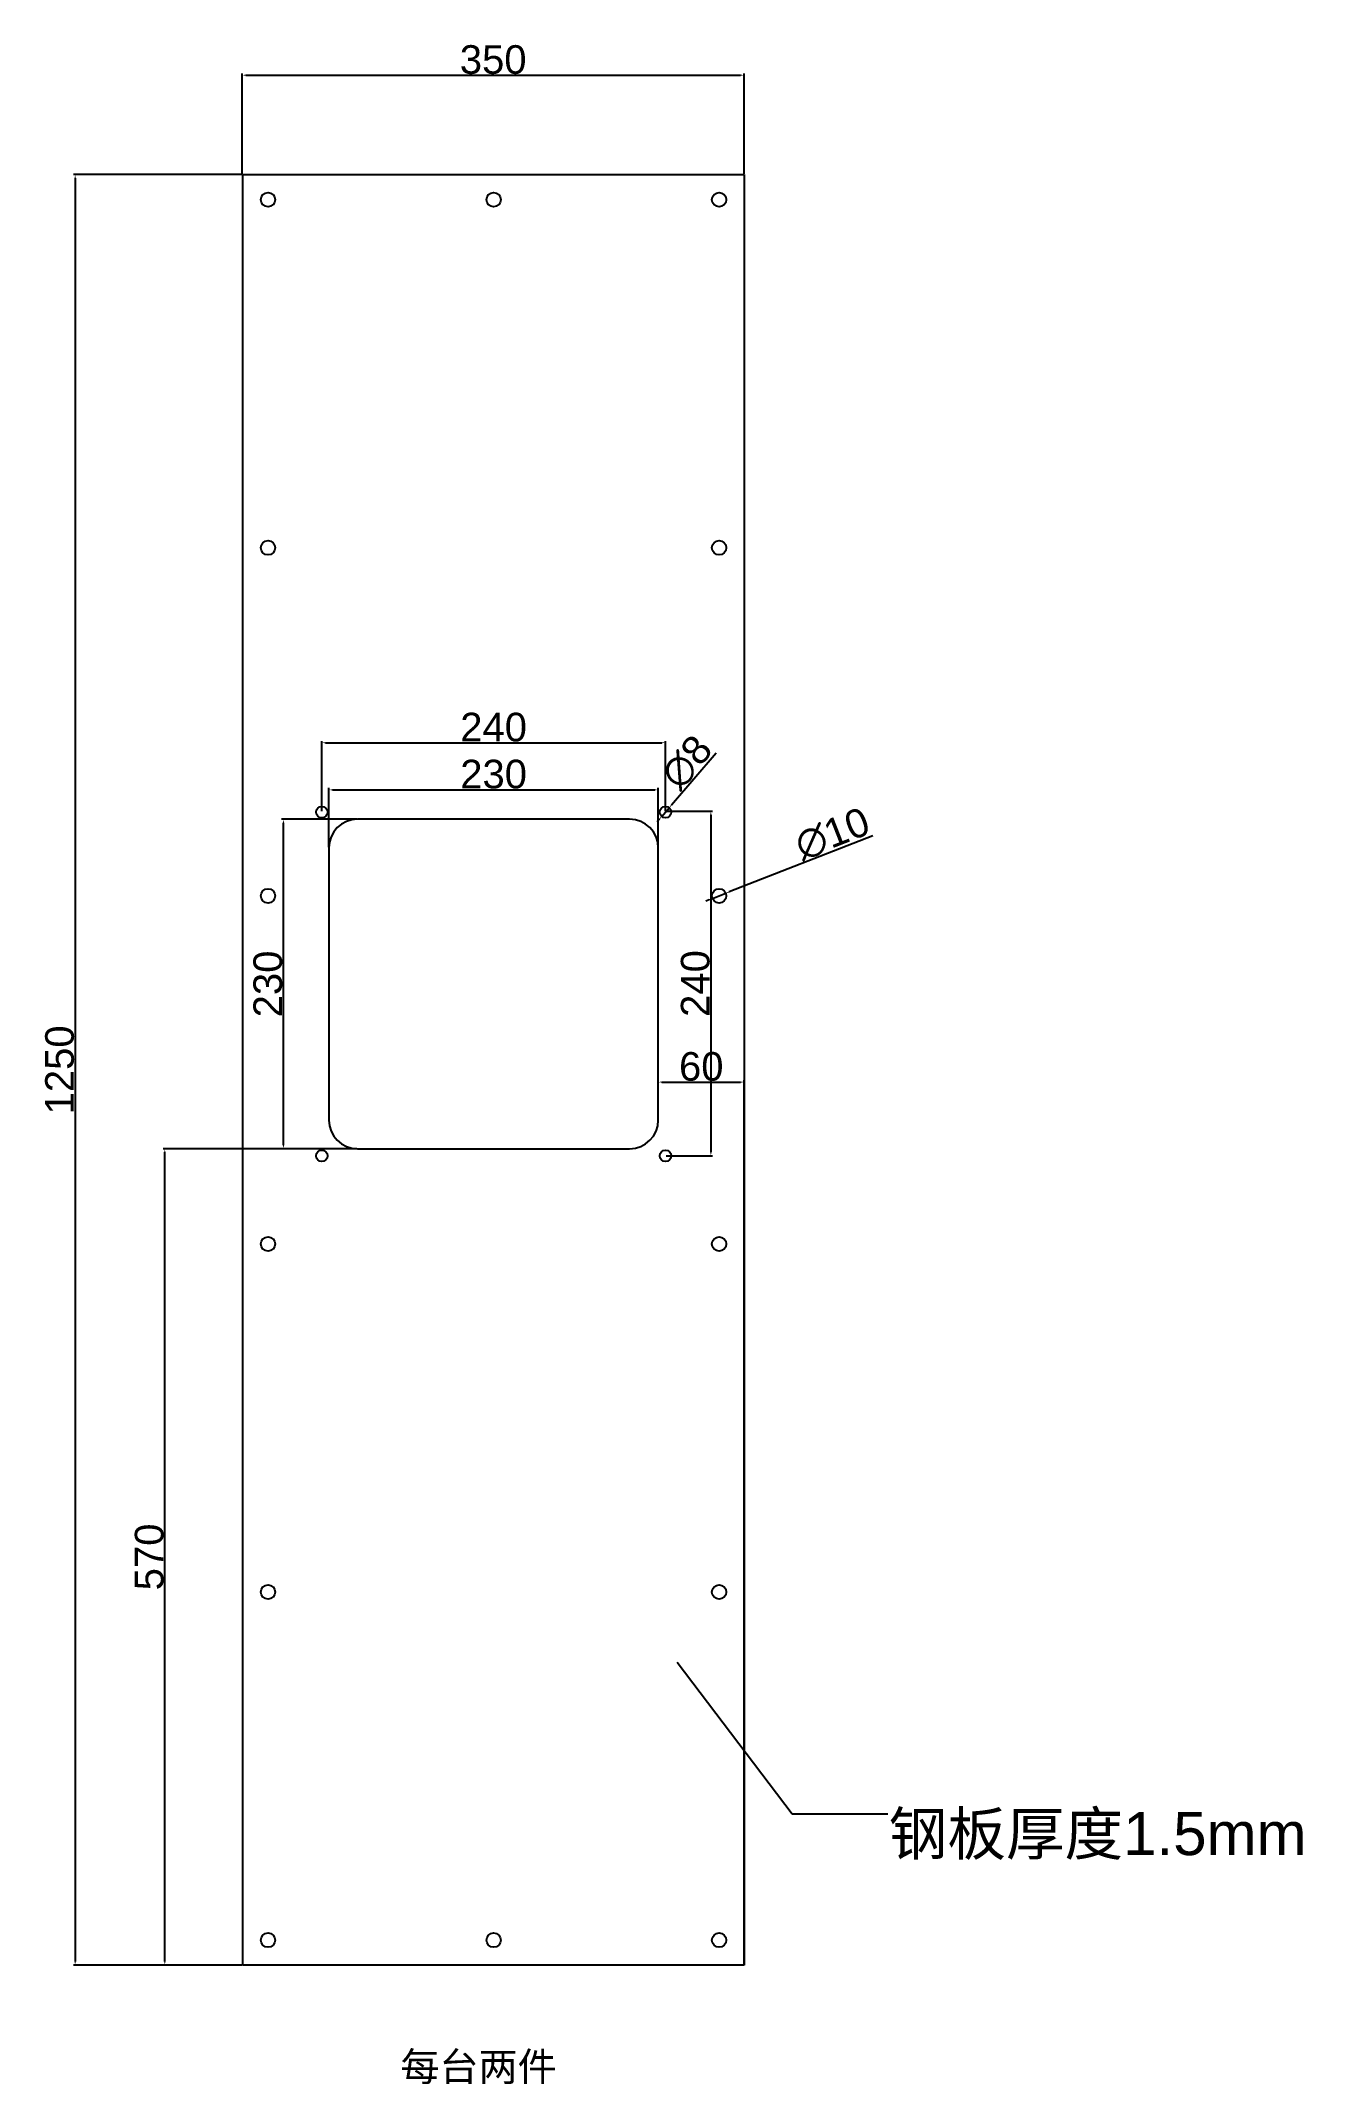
# Model space of a CAD drawing. Header units: millimetres. Extents: x -141 to 747, y -83 to 1343.
import ezdxf

# ---------------------------------------------------------------- set-up
doc = ezdxf.new("R2010")
doc.units = ezdxf.units.MM
doc.styles.get("Standard").update_dxf_attribs({"font": 'arial.ttf'})
doc.dimstyles.new('ISO-25', dxfattribs={"dimtxt": 2.5, "dimasz": 2.5, "dimexe": 1.25, "dimexo": 0.625, "dimtad": 1, "dimtxsty": 'Standard', "dimcen": 2.5, "dimadec": 0, "dimazin": 0, "dimtfac": 1, "dimtmove": 0, "dimatfit": 3, "dimfxl": 1, "dimarcsym": 0})

# ---------------------------------------------------------------- blocks, each defined once
blk = doc.blocks.new('*D2')
at = {"color": 0, "lineweight": -2, "transparency": 16777216}
for p, q in [((-0.6, 1250), (-118.4, 1250)), ((-117.2, 1247.5), (-117.2, 2.5)), ((-0.6, 0), (-118.4, 0))]:
    blk.add_line(p, q, dxfattribs=at)
at = {"color": 0, "transparency": 16777216}
for points in [[(-117.6, 1247.5), (-116.8, 1247.5), (-117.2, 1250)], [(-117.6, 2.5), (-116.8, 2.5), (-117.2, 0)]]:
    blk.add_solid(points, dxfattribs=at)
at = {"layer": 'Defpoints', "color": 0, "transparency": 16777216}
for p in [(0, 1250), (-117.2, 0), (0, 0)]:
    blk.add_point(p, dxfattribs=at)
at = {"color": 0, "transparency": 16777216, "insert": (-128, 625), "char_height": 20, "attachment_point": 5, "rotation": 90}
blk.add_mtext('1250', dxfattribs=at)
blk = doc.blocks.new('*D3')
at = {"color": 0, "lineweight": -2, "transparency": 16777216}
for p, q in [((-0.6, 1250.6), (-0.6, 1320.7)), ((1.9, 1319.4), (347.5, 1319.4)), ((350, 1250.6), (350, 1320.7))]:
    blk.add_line(p, q, dxfattribs=at)
at = {"color": 0, "transparency": 16777216}
for points in [[(1.9, 1319.8), (1.9, 1319), (-0.6, 1319.4)], [(347.5, 1319.8), (347.5, 1319), (350, 1319.4)]]:
    blk.add_solid(points, dxfattribs=at)
at = {"layer": 'Defpoints', "color": 0, "transparency": 16777216}
for p in [(350, 1319.4), (-0.6, 1250), (350, 1250)]:
    blk.add_point(p, dxfattribs=at)
at = {"color": 0, "transparency": 16777216, "insert": (174.7, 1330.2), "char_height": 20, "attachment_point": 5}
blk.add_mtext('350', dxfattribs=at)
blk = doc.blocks.new('*D5')
at = {"color": 0, "lineweight": -2, "transparency": 16777216}
for p, q in [((79.4, 800), (27, 800)), ((28.3, 572.5), (28.3, 797.5)), ((79.4, 570), (27, 570))]:
    blk.add_line(p, q, dxfattribs=at)
at = {"color": 0, "transparency": 16777216}
for points in [[(27.9, 797.5), (28.7, 797.5), (28.3, 800)], [(27.9, 572.5), (28.7, 572.5), (28.3, 570)]]:
    blk.add_solid(points, dxfattribs=at)
at = {"layer": 'Defpoints', "color": 0, "transparency": 16777216}
for p in [(28.3, 800), (80, 800), (80, 570)]:
    blk.add_point(p, dxfattribs=at)
at = {"color": 0, "transparency": 16777216, "insert": (17.4, 685), "char_height": 20, "attachment_point": 5, "rotation": 90}
blk.add_mtext('230', dxfattribs=at)
blk = doc.blocks.new('*D7')
at = {"color": 0, "lineweight": -2, "transparency": 16777216}
for p, q in [((79.4, 570), (-55.8, 570)), ((-54.6, 2.5), (-54.6, 567.5)), ((-1.2, 0), (-55.8, 0))]:
    blk.add_line(p, q, dxfattribs=at)
at = {"color": 0, "transparency": 16777216}
for points in [[(-55, 567.5), (-54.2, 567.5), (-54.6, 570)], [(-55, 2.5), (-54.2, 2.5), (-54.6, 0)]]:
    blk.add_solid(points, dxfattribs=at)
at = {"layer": 'Defpoints', "color": 0, "transparency": 16777216}
for p in [(-54.6, 570), (80, 570), (-0.6, 0)]:
    blk.add_point(p, dxfattribs=at)
at = {"color": 0, "transparency": 16777216, "insert": (-65.4, 285), "char_height": 20, "attachment_point": 5, "rotation": 90}
blk.add_mtext('570', dxfattribs=at)
blk = doc.blocks.new('*D8')
at = {"color": 0, "lineweight": -2, "transparency": 16777216}
for p, q in [((290, 590.6), (290, 617.8)), ((292.5, 616.5), (347.5, 616.5)), ((350, 0.6), (350, 617.8))]:
    blk.add_line(p, q, dxfattribs=at)
at = {"color": 0, "transparency": 16777216}
for points in [[(292.5, 616.9), (292.5, 616.1), (290, 616.5)], [(347.5, 616.9), (347.5, 616.1), (350, 616.5)]]:
    blk.add_solid(points, dxfattribs=at)
at = {"layer": 'Defpoints', "color": 0, "transparency": 16777216}
for p in [(350, 616.5), (290, 590), (350, 0)]:
    blk.add_point(p, dxfattribs=at)
at = {"color": 0, "transparency": 16777216, "insert": (320, 627.3), "char_height": 20, "attachment_point": 5}
blk.add_mtext('60', dxfattribs=at)
blk = doc.blocks.new('*D9')
at = {"color": 0, "lineweight": -2, "transparency": 16777216}
for p, q in [((439.8, 788.5), (339.5, 749.2)), ((325.5, 743.8), (323.2, 742.9)), ((327.8, 744.7), (337.2, 748.3))]:
    blk.add_line(p, q, dxfattribs=at)
at = {"color": 0, "transparency": 16777216}
for points in [[(325.4, 744.2), (325.7, 743.4), (327.8, 744.7)], [(339.3, 749.6), (339.6, 748.8), (337.2, 748.3)]]:
    blk.add_solid(points, dxfattribs=at)
at = {"layer": 'Defpoints', "color": 0, "transparency": 16777216}
for p in [(327.8, 744.7), (337.2, 748.3)]:
    blk.add_point(p, dxfattribs=at)
at = {"color": 0, "transparency": 16777216, "insert": (411.6, 789.7), "char_height": 20, "attachment_point": 5, "rotation": 21.3853}
blk.add_mtext('∅10', dxfattribs=at)
blk = doc.blocks.new('*D11')
at = {"color": 0, "lineweight": -2, "transparency": 16777216}
for p, q in [((60, 780.6), (60, 821.8)), ((62.5, 820.5), (287.5, 820.5)), ((290, 780.6), (290, 821.8))]:
    blk.add_line(p, q, dxfattribs=at)
at = {"color": 0, "transparency": 16777216}
for points in [[(62.5, 820.9), (62.5, 820.1), (60, 820.5)], [(287.5, 820.9), (287.5, 820.1), (290, 820.5)]]:
    blk.add_solid(points, dxfattribs=at)
at = {"layer": 'Defpoints', "color": 0, "transparency": 16777216}
for p in [(290, 820.5), (60, 780), (290, 780)]:
    blk.add_point(p, dxfattribs=at)
at = {"color": 0, "transparency": 16777216, "insert": (175, 831.4), "char_height": 20, "attachment_point": 5}
blk.add_mtext('230', dxfattribs=at)
blk = doc.blocks.new('*D12')
at = {"color": 0, "lineweight": -2, "transparency": 16777216}
for p, q in [((55, 805.6), (55, 854.6)), ((57.5, 853.4), (292.5, 853.4)), ((295, 805.6), (295, 854.6))]:
    blk.add_line(p, q, dxfattribs=at)
at = {"color": 0, "transparency": 16777216}
for points in [[(57.5, 853.8), (57.5, 853), (55, 853.4)], [(292.5, 853.8), (292.5, 853), (295, 853.4)]]:
    blk.add_solid(points, dxfattribs=at)
at = {"layer": 'Defpoints', "color": 0, "transparency": 16777216}
for p in [(295, 853.4), (55, 805), (295, 805)]:
    blk.add_point(p, dxfattribs=at)
at = {"color": 0, "transparency": 16777216, "insert": (175, 864.2), "char_height": 20, "attachment_point": 5}
blk.add_mtext('240', dxfattribs=at)
blk = doc.blocks.new('*D13')
at = {"color": 0, "lineweight": -2, "transparency": 16777216}
for p, q in [((295.6, 805.6), (327.9, 805.6)), ((326.7, 803.1), (326.7, 567.5)), ((295.6, 565), (327.9, 565))]:
    blk.add_line(p, q, dxfattribs=at)
at = {"color": 0, "transparency": 16777216}
for points in [[(326.3, 803.1), (327.1, 803.1), (326.7, 805.6)], [(326.3, 567.5), (327.1, 567.5), (326.7, 565)]]:
    blk.add_solid(points, dxfattribs=at)
at = {"layer": 'Defpoints', "color": 0, "transparency": 16777216}
for p in [(295, 805.6), (295, 565), (326.7, 565)]:
    blk.add_point(p, dxfattribs=at)
at = {"color": 0, "transparency": 16777216, "insert": (315.9, 685.3), "char_height": 20, "attachment_point": 5, "rotation": 90}
blk.add_mtext('240', dxfattribs=at)
blk = doc.blocks.new('*D14')
at = {"color": 0, "lineweight": -2, "transparency": 16777216}
for p, q in [((330.3, 846.1), (299.2, 809.9)), ((290.8, 800.1), (289.1, 798.2)), ((292.4, 802), (297.6, 808))]:
    blk.add_line(p, q, dxfattribs=at)
at = {"color": 0, "transparency": 16777216}
for points in [[(290.5, 800.3), (291.1, 799.8), (292.4, 802)], [(298.9, 810.2), (299.5, 809.7), (297.6, 808)]]:
    blk.add_solid(points, dxfattribs=at)
at = {"layer": 'Defpoints', "color": 0, "transparency": 16777216}
for p in [(292.4, 802), (297.6, 808)]:
    blk.add_point(p, dxfattribs=at)
at = {"color": 0, "transparency": 16777216, "insert": (309.9, 839.8), "char_height": 20, "attachment_point": 5, "rotation": 49.3603}
blk.add_mtext('∅8', dxfattribs=at)

msp = doc.modelspace()

# ---------------------------------------------------------------- linework, layer by layer
at = {"color": 7}
for p, q in [((0, 0), (0, 1250)), ((0, 1250), (350, 1250)), ((350, 1250), (350, 0)), ((350, 0), (0, 0))]:
    msp.add_line(p, q, dxfattribs=at)
at = {"color": 0}
for p, q in [((270, 800), (80, 800)), ((60, 780), (60, 590)), ((290, 590), (290, 780)), ((80, 570), (270, 570))]:
    msp.add_line(p, q, dxfattribs=at)
at = {"color": 7}
for centre in [(17.5, 1232.5), (175, 1232.5), (332.5, 1232.5), (17.5, 989.5), (332.5, 989.5), (17.5, 746.5), (332.5, 746.5), (17.5, 503.5), (332.5, 503.5), (17.5, 260.5), (332.5, 260.5), (17.5, 17.5), (175, 17.5), (332.5, 17.5)]:
    msp.add_circle(centre, 5, dxfattribs=at)
at = {"color": 0}
for centre in [(55, 805), (295, 805), (55, 565), (295, 565)]:
    msp.add_circle(centre, 4, dxfattribs=at)
for centre, start, end in [((80, 780), 90, 180), ((270, 780), 0, 90), ((80, 590), 180, 270), ((270, 590), 270, 0)]:
    msp.add_arc(centre, 20, start, end, dxfattribs=at)

# ---------------------------------------------------------------- texts
at = {"color": 6}
msp.add_text('每台两件', height=20, dxfattribs=at).set_placement((109.927, -80.818))
at = {"color": 3, "insert": (450.912, 106.845), "char_height": 30, "width": 407.32514, "attachment_point": 1}
msp.add_mtext('{\\fSimSun|b0|i0|c134|p2;钢板厚度}1.5mm', dxfattribs=at)

# ---------------------------------------------------------------- dimensions: what is measured, and where the dimension line sits
at = {"color": 3}
dim = msp.add_linear_dim(base=(350, 1319.403), p1=(-0.625, 1250), p2=(350, 1250), text='350', dimstyle='ISO-25', override={"dimtxt": 20, "dimarcsym": 1}, dxfattribs=at)
dim.commit()
dim.dimension.update_dxf_attribs({"geometry": '*D3', "text_midpoint": (174.688, 1330.246)})
for base, p1, p2, picture, middle in [((-117.187, 0), (0, 1250), (0, 0), '*D2', (-128.023, 625)), ((-54.59, 570), (-0.625, 0), (80, 570), '*D7', (-65.427, 285))]:
    dim = msp.add_linear_dim(base=base, p1=p1, p2=p2, angle=90, dimstyle='ISO-25', override={"dimtxt": 20, "dimarcsym": 1}, dxfattribs=at)
    dim.commit()
    dim.dimension.update_dxf_attribs({"geometry": picture, "text_midpoint": middle})
for base, p1, p2, picture, middle in [((295, 853.391), (55, 805), (295, 805), '*D12', (175, 864.227)), ((290, 820.516), (60, 780), (290, 780), '*D11', (175, 831.359)), ((350, 616.507), (290, 590), (350, 0), '*D8', (320, 627.343))]:
    dim = msp.add_linear_dim(base=base, p1=p1, p2=p2, dimstyle='ISO-25', override={"dimtxt": 20, "dimarcsym": 1}, dxfattribs=at)
    dim.commit()
    dim.dimension.update_dxf_attribs({"geometry": picture, "text_midpoint": middle})
for p1, p2, picture, middle in [((292.395, 801.965), (297.605, 808.035), '*D14', (318.515, 832.397)), ((327.844, 744.677), (337.156, 748.323), '*D9', (415.791, 779.117))]:
    dim = msp.add_diameter_dim_2p(p1=p1, p2=p2, dimstyle='ISO-25', override={"dimtxt": 20, "dimarcsym": 1}, dxfattribs=at)
    dim.commit()
    dim.dimension.update_dxf_attribs({"geometry": picture, "text_midpoint": middle, "dimtype": 163})
dim = msp.add_linear_dim(base=(28.281, 800), p1=(80, 570), p2=(80, 800), angle=90, dimstyle='ISO-25', override={"dimtxt": 20, "dimarcsym": 1}, dxfattribs=at)
dim.commit()
dim.dimension.update_dxf_attribs({"geometry": '*D5', "text_midpoint": (28.281, 685), "dimtype": 160})
dim = msp.add_linear_dim(base=(326.699, 565), p1=(295, 805.625), p2=(295, 565), angle=90, text='240', dimstyle='ISO-25', override={"dimtxt": 20, "dimarcsym": 1}, dxfattribs=at)
dim.commit()
dim.dimension.update_dxf_attribs({"geometry": '*D13', "text_midpoint": (315.862, 685.313)})

# ---------------------------------------------------------------- leaders
at = {"color": 3, "annotation_type": 0, "has_hookline": 1, "hookline_direction": 0, "text_width": 295.661}
msp.add_leader([(303.103, 211.646), (383.541, 105.595), (450.287, 105.595)], dimstyle='ISO-25', override={"dimgap": 0.625, "dimtad": 0, "dimarcsym": 1}, dxfattribs=at)

doc.saveas('drawing.dxf')
